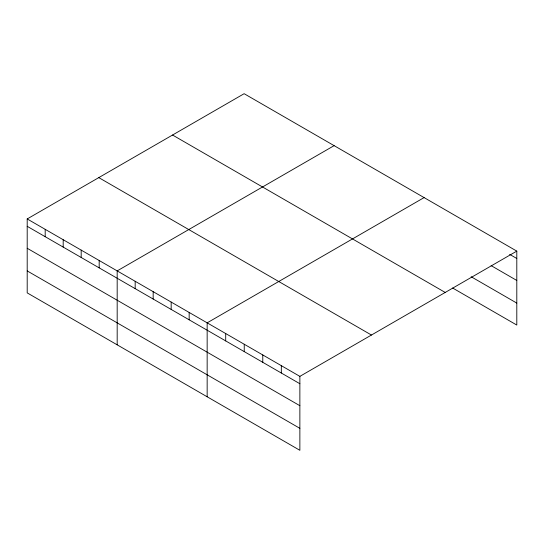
<?xml version="1.0" encoding="UTF-8"?>
<svg xmlns="http://www.w3.org/2000/svg" width="544" height="544" viewBox="0 0 544 544"><rect width="100%" height="100%" fill="white"/><g stroke="black" fill="none" stroke-linecap="round" stroke-linejoin="round"><path stroke-width="0.82" d="M27.2 218.946L299.866 376.366L299.866 450.303L27.2 292.883L27.2 218.946L244.134 93.697L516.8 251.117L516.8 325.054L452.622 288M334.118 145.649L117.178 270.892L117.178 344.828M424.096 197.594L207.155 322.844L207.155 396.78M299.866 376.366L516.8 251.117M509.667 254.368L516.8 258.482M491.13 265.628L516.8 280.452M471.158 276.74L516.8 303.09M172.55 135.028L445.21 292.448M98.79 177.616L371.45 335.036M27.2 226.311L299.866 383.731M27.2 248.275L299.866 405.702M27.2 270.912L299.866 428.332M281.323 365.663L281.323 373.028M262.779 354.953L262.779 362.318M244.242 344.25L244.242 351.614M225.699 333.547L225.699 340.911M189.162 312.453L189.162 319.818M171.17 302.063L171.17 309.427M153.17 291.672L153.17 299.037M135.177 281.282L135.177 288.646M99.185 260.501L99.185 267.866M81.185 250.111L81.185 257.475M63.192 239.72L63.192 247.085M45.193 229.337L45.193 236.701"/></g></svg>
